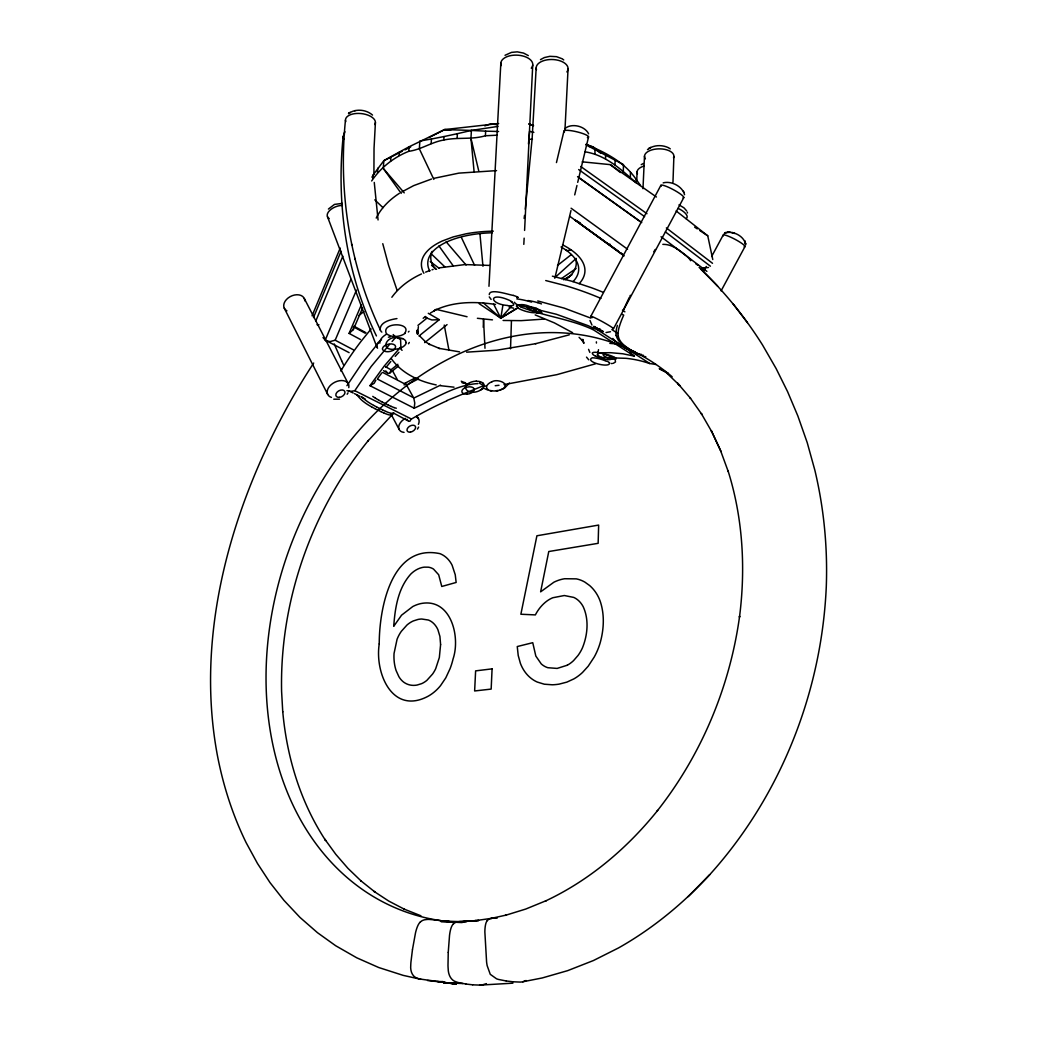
<?xml version="1.0" encoding="UTF-8"?>
<svg xmlns="http://www.w3.org/2000/svg" width="1037" height="1037" viewBox="0 0 1037 1037"><rect width="100%" height="100%" fill="white"/><g stroke="black" fill="none" stroke-linecap="round" stroke-linejoin="round"><path stroke-width="1.5" d="M745.603 244.952C744.916 236.242 732.031 229.631 724.409 233.481L726.172 232.379L724.409 233.481M589.975 320.485L591.946 325.048M418.378 326.655L417.535 334.342L417.172 330.336L417.911 333.123M585.957 144.324C604.817 152.141 624.378 161.889 636.109 179.323L636.031 182.693C621.137 169.446 605.375 154.798 584.674 151.765M630.353 176.873L630.47 172.401M649.732 363.572A333.188 181.203 -65.9 0 0 626.024 358.322L601.369 357.519L597.481 355.095L598.18 352.813L610.352 352.684L622.822 353.773L634.398 356.145L593.255 329.727C570.272 318.968 544.658 316.363 521.274 307.121L521.287 306.369M623.276 172.362L623.47 164.598L586.048 144.895M673.881 156.509L672.974 182.201M597.481 355.095L597.506 353.993M614.993 164.805L615.122 160.294M644.495 156.081L642.979 188.708M510.541 348.834L511.422 321.34M605.517 158.765L605.621 155.317M594.888 154.267L595.031 149.704M636.783 180.542L637.042 171.74M536.168 67.936L532.162 138.167L525.266 209.163M528.468 144.013L529.57 131.284L533.835 132.386M532.733 65.033L524.592 230.421M568.056 68.818L564.958 130.04M448.243 952.446L447.997 965.382A37.228 21.868 -89.8 0 0 448.165 968.752C448.23 974.197 450.577 980.38 456.345 981.922A66.938 39.704 89.2 0 0 458.354 982.557L465.924 984.035M483.242 327.303L483.579 319.746M448.243 952.329L449.527 935.4A37.034 21.79 89.7 0 1 450.019 932.159L450.201 931.239A20.286 12.029 89.7 0 1 450.965 928.322A11.874 7.065 89.6 0 1 453.247 923.98M500.832 63.101L488.971 286.277M400.554 339.008L400.865 346.773L384.299 365.983L369.963 385.686L414.204 408.202C434.451 399.076 454.439 385.349 476.955 383.625M371.674 180.956C380.41 167.877 393.956 157.131 408.759 151.324C421.139 149.678 431.496 142.069 443.797 140.021C457.589 137.04 471.783 139.826 485.42 135.769L485.653 131.155L498.603 131.505M474.116 171.935L470.967 138.362L471.394 130.429L497.954 126.41M457.123 138.271L457.382 133.682L471.394 130.429L485.653 131.155M523.802 244.356L524.152 238.16M443.797 140.021L444.005 136.56L457.382 133.682M431.146 143.573L431.431 139.01L444.005 136.56M375.42 122.496L374.033 148.382L373.916 174.475M408.759 151.324L409.058 146.8L444.601 129.586L498.641 123.533M343.169 136.612C336.182 204.535 346.397 274.338 376.431 335.936M399.128 155.459L399.362 152.05L409.058 146.8M446.882 400.528L483.799 385.608L479.742 383.379L479.833 381.966M390.612 161.189L390.923 156.704L399.362 152.05M345.464 120.136C338.192 192.143 349.702 266.146 381.097 331.477A16.605 7.894 -14.4 0 0 381.836 332.073M401.202 193.375L383.275 168.396L383.82 160.696L390.923 156.704M372.97 178.208L373.216 174.877L383.82 160.696L402.187 151.298M377.481 172.622L377.805 168.188M417.12 333.175L417.431 330.038M375.887 380.151L374.124 383.327L369.963 385.686M524.139 218.457L524.528 215.424M592.529 327.588L592.71 329.442M398.506 366.009L389.834 372.996L391.143 369.703L397.858 364.285M412.467 949.607L410.924 962.245A36.645 22.192 -80.5 0 0 410.743 965.525C410.211 970.749 412.143 976.971 417.794 978.397A66.044 40.443 -81.5 0 0 419.778 979.019L456.345 984.087L437.394 981.52L441.918 981.585A65.357 39.613 -81.7 0 0 442.929 981.533M412.48 949.503L415.487 932.95A36.489 22.153 -81 0 1 416.317 929.787L416.602 928.893A19.988 12.224 -81 0 1 417.678 926.041A11.705 7.181 -81 0 1 420.452 921.802M391.13 369.833L385.544 366.761M479.198 303.698L500.78 318.139L502.828 305.759M465.354 387.008C466.469 395.615 483.061 392.751 484.085 385.064A10.953 5.574 -10.9 0 0 482.775 382.912M598.323 350.584L598.518 349.689M556.454 162.576L563.947 131.129M554.899 277.929L570.972 210.55M574.718 194.891L576.961 185.48M577.713 182.356L588.549 136.91M615.887 358.763L615.926 358.621A7.039 1.465 17.1 0 0 615.434 357.882L614.734 357.402M414.204 408.202L414.761 403.043L413.789 398.091L440.556 385.129M509.374 383.042L504.578 388.097M312.059 315.844L340.214 248.05M313.498 317.542L341.108 251.174M315.805 320.99L342.845 256.178M362.548 308.054L353.319 329.623L353.423 327.199M350.869 279.433L325.229 340.136L326.02 340.81L330.103 341.575L335.171 340.201L356.482 290.088M360.422 339.488L349.093 333.408L361.291 304.969M623.094 310.594L623.989 308.637M624.326 307.911L625.337 305.746M353.319 329.623L349.093 333.408M418.637 427.088L417.457 429.072M625.674 305.021L626.452 303.361M626.763 302.713L627.502 301.184M628.603 298.889L627.865 300.419M628.966 298.137L629.342 297.373M629.965 296.089L630.366 295.286M660.854 185.39L590.779 316.389M683.798 197.561L613.554 328.612M371.959 177.21L373.216 174.877M703.967 270.748L706.262 266.47M711.641 256.502L723.152 235.114M721.091 290.878L744.929 246.676M536.894 311.994C533.692 306.771 521.598 302.13 516.465 306.071M376.224 218.081C381.253 207.763 389.782 199.545 399.323 193.362M346.941 390.651L350.597 391.403L354.81 390.69L371.129 366.554L389.484 344.478M346.928 385.686L361.809 363.52L378.038 343.39M347.162 394.241L348.03 392.829M344.038 133.319L344.984 131.842M313.68 363.041C292.771 394.916 274.805 428.67 259.483 463.565L259.367 463.837C219.974 554.056 199.208 655.164 216.979 753.121L217.031 753.471C222.799 784.322 232.353 814.447 246.132 842.653L257.5 863.51L269.983 882.578L283.944 900.349L300.004 917.434L317.478 932.691L335.677 945.731L356.767 957.812L378.725 967.521L403.147 975.363L421.009 979.343M408.474 343.727L409.317 342.443M653.777 251.758L654.71 250.435M377.468 378.803L381.746 372.957M391.856 297.256C399.31 286.938 409.952 279.199 421.463 273.949M654.853 250.241L655.125 249.865A22.231 13.779 -69.6 0 1 655.475 249.463M386.127 367.267L390.793 361.524M328.405 209.059L334.458 204.419L342.275 203.382M512.848 981.78L520.159 982.078A67.081 37.345 80 0 0 522.065 981.922L542.234 977.956L567.667 970.645L593.436 960.534L618.493 947.948C652.506 928.737 682.942 903.72 709.386 875.021L709.697 874.697C780.355 796.429 821.343 692.975 826.23 587.862L826.269 587.188C827.746 547.886 823.974 508.454 814.849 470.176L807.227 442.656L797.868 416.006L787.589 391.662L776.143 368.602L762.623 345.14C744.786 316.687 723.437 290.516 699.094 267.377M371.09 328.962L361.472 340.81A383.314 237.045 -89.1 0 0 340.758 371M392.077 341.523L395.953 337.064L400.528 339.371M565.282 128.277C572.009 122.949 584.959 126.086 588.614 133.838M483.216 302.791L500.78 318.139L511.202 306.459M395.201 356.378L398.947 352.23M408.371 331.996L409.045 331.283M408.034 420.853L393.645 413.154L367.642 441.321L368.368 440.453C311.58 510.671 279.627 601.006 281.597 691.446L282.751 711.875M599.853 328.625L597.908 329.935M688.14 896.655L709.697 874.697M389.808 373.022L388.279 373.385L383.534 370.676M554.678 277.812L576.209 258.394M404.715 333.292C412.609 322.118 381.136 321.833 386.308 333.447A12.081 6.624 -9.2 0 0 389.031 335.236A10.577 5.833 -9.6 0 0 405.013 333.395M423.174 318.281L425.416 316.466M417.95 325.385L426.946 318.126L431.859 319.953L439.273 319.668L428.281 313.291M419.039 335.975L439.273 319.668M424.703 342.638L447.051 324.62M557.504 265.459L571.361 254.545M647.49 149.6C653.232 144.921 661.8 144.545 668.346 147.669M358.854 315.455L363.922 311.593M526.083 980.522L522.752 981.806M561.484 278.551L576.118 268.505M348.873 113.292C355.86 108.483 366.242 109.494 372.529 115.081M505.019 55.298L511.513 52.381L517.282 51.85L523.607 53.094L528.313 55.596M641.242 164.65L643.329 163.496M540.458 59.64L544.347 57.566L549.895 56.322L556.519 56.672L561.548 58.539M493.573 304.01L500.78 318.139L515.856 308.883M564.815 279.342L570.298 275.998M486.392 983.62L482.231 984.943A66.251 38.875 89.1 0 1 480.261 985.111L472.794 984.839M588.653 146.373L593.333 146.956L600.721 153.359M563.687 279.796L571.88 274.831M500.78 318.139L516.841 308.559M430.485 312.993L435.773 309.894L434.049 310.737C452.936 301.287 475.076 301.352 495.517 304.437M401.837 191.923L413.607 185.649L431.548 179.025M404.417 383.547L415.591 377.727M405.013 149.846L410.678 146.956M429.046 137.545L444.601 129.586L471.394 130.429M415.759 379.088L416.615 378.648M567.291 665.223L557.128 668.424L547.834 667.711A27.571 21.958 -69.3 0 1 541.275 663.939L535.831 656.071L532.746 642.694L517.256 646.544L518.215 655.475L520.393 663.343A44.487 35.388 -69.3 0 0 525.928 673.182A46.73 37.189 -69.2 0 0 529.726 677.187A44.695 35.556 -69.3 0 0 537.257 682.048L544.282 684.2L552.215 684.783A70.14 55.726 -68.2 0 0 559.202 684.109L566.85 682.126L573.941 678.859A46.341 36.982 -69.1 0 0 582.483 672.494L588.199 666.208L594.253 656.991A56.115 44.63 -68.9 0 0 600.06 643.225C603.936 629.576 604.791 614.565 600.112 600.993A47.495 37.85 -68.5 0 0 595.121 591.557L593.851 589.91A52.252 41.61 -68.7 0 0 589.586 585.503L584.92 582.146A43.645 34.778 -68.3 0 0 576.326 578.866L564.646 578.737A45.55 36.295 -68.4 0 0 553.901 582.198L540.627 591.842L548.767 551.528L598.142 543.323L598.647 525.072L536.907 535.779L520.872 614.241L535.364 614.902A34.973 27.83 -68.7 0 1 545.306 602.316A29.969 23.812 -68.6 0 1 552.864 597.727L564.335 595.523L573.772 597.416A28.66 22.827 -68.4 0 1 579.139 601.162A30.332 24.149 -68.5 0 1 583.235 606.788C589.107 619.595 587.642 634.942 582.496 647.736A34.441 27.429 -69 0 1 578.024 655.475L573.578 660.595A30.138 24.02 -69.1 0 1 567.291 665.223M663.187 182.875C671.289 180.619 682.437 186.336 684.576 194.684M418.546 378.816L406.517 385.025L413.62 397.767L377.909 379.335M503.956 388.434L497.332 391.027L490.799 390.897A11.251 5.729 -11.2 0 1 487.96 389.614M502.582 389.069C511.215 383.418 496.697 378.336 491.914 381.836M610.482 331.723L606.036 332.553M425.611 272.122L429.875 270.514M595.407 363.831L556.908 374.642L504.034 384.623M501.869 389.355L500.365 389.86M484.797 125.879L490.553 123.896L496.879 124.634M569.261 334.834L535.442 343.74M432.027 269.801L433.116 269.451M613.424 363.248L615.485 361.952L615.161 359.554M569.87 250.06L570.907 249.761M569.663 250.124L566.98 250.656L565.658 249.904M433.997 178.325L458.86 173.127L496.542 170.625M593.825 326.396L603.365 331.671L593.825 326.486M489.088 919.132A22.27 12.574 80.7 0 1 491.019 918.471L492.899 918.173A69.453 38.978 81.7 0 1 494.856 918.108L497.112 918.199M491.019 918.445L506.38 915.036L505.278 915.373L525.72 909.06L546.097 900.712L545.436 901.023C589.47 880.387 627.333 848.188 657.665 810.415L657.199 810.96C701.44 754.871 729.931 686.792 739.614 616.069L739.472 617.235C745.772 568.341 742.907 517.994 728.052 470.85L728.272 471.628L720.534 450.512L711.317 430.692L721.039 451.575M438.729 267.922L465.03 264.565L489.373 265.42M453.286 924.071A14.259 8.477 89.7 0 1 455.282 922.606A21.971 13.053 89.9 0 1 457.343 921.906L459.326 921.595A68.403 40.287 -89.1 0 1 461.335 921.53L462.009 921.53M536.09 343.61L496.723 350.221L466.624 352.165M655.902 364.48L649.758 363.507L597.662 329.947L587.81 325.553L556.402 314.276L516.867 304.593L521.274 307.121M339.462 399.18L333.771 399.193M431.431 139.01L419.855 141.006L419.35 148.848L433.842 179.401M498.006 390.418L496.386 390.651M354.654 110.713L355.315 110.609M466.767 921.362L476.022 920.597L457.965 921.763M474.7 920.752L492.199 918.251M612.452 363.443L611.337 363.559M396.951 318.592C390.638 319.539 379.672 321.976 380.151 330.051M495.232 385.725L499.004 385.284M512.9 983.167L479.6 985.137M702.127 268.077L708.491 267.481M543.945 319.098L521.144 320.653L503.101 320.459M478.005 383.534L477.305 383.599M703.669 269.737L704.486 269.685L701.816 267.844M485.42 135.769L497.125 135.186M467 394.073L466.365 394.099A6.65 3.578 -14.6 0 1 464.122 393.788L463.202 393.425A6.52 3.552 -14.9 0 1 463.202 388.953L463.578 388.642A5.976 3.305 -12.8 0 1 464.887 387.864A6.391 3.513 -12.9 0 1 474.129 388.927A6.391 3.513 -12.9 0 1 466.961 394.203M317.024 324.724L318.929 324.737M476.229 381.201L478.835 381.383A10.357 5.224 -9.8 0 1 482.231 382.588L482.749 382.925M643.407 355.289L642.188 355.198A37.202 23.047 -67.4 0 1 639.492 354.55L638.973 354.369A68.598 42.4 -68.2 0 1 636.692 353.41L633.4 351.647M641.423 354.369L640.101 354.265A37.163 23.021 -68.1 0 1 637.509 353.63L636.99 353.461A68.507 42.348 -68.9 0 1 634.722 352.489L631.416 350.739M529.22 139.243L532.422 139.321M445.638 921.154L466.209 921.828M457.343 921.88L440.894 921.504L449.851 921.75M635.098 351.699L634.035 351.621M539.305 311.994L538.89 311.981A6.702 1.439 16.3 0 1 537.425 311.826M609.847 343.377L617.456 343.986M462.852 983.556L443.292 982.583L456.591 983.374M437.005 981.495L434.309 981.287M446.208 921.167L449.112 921.362M668.334 373.605L659.247 368.679L665.197 371.544M454.025 387.177L440.492 385.699M492.471 319.863L477.383 318.294M459.547 351.867L438.586 348.276M434.114 981.274L427.555 980.522M472.6 984.813L466.106 984.061M444.601 129.586L450.719 130.195M582.237 161.837L610.3 164.637L656.434 197.004M507.897 305.513C488.414 304.061 488.751 291.293 509.05 300.16A12.613 3.37 15.1 0 1 512.278 301.974M512.667 981.754L506.263 980.976M443.356 982.467L456.345 984.087M490.112 390.521L491.616 390.716M436.655 920.039L428.994 919.417A67.249 40.78 -79.8 0 0 426.92 919.482L424.859 919.754A21.647 13.261 -80.8 0 0 422.681 920.428A14.051 8.62 -80.9 0 0 420.478 921.88M436.836 920.065L443.305 921.089M506.069 980.95L498.538 979.446A67.755 38.162 80.1 0 1 496.516 978.785L490.268 974.326L487.144 965.616A37.76 21.103 81.1 0 1 486.599 962.103L484.862 931.965A37.526 20.986 80.6 0 1 484.992 928.724L485.083 927.804A20.546 11.588 80.6 0 1 485.51 924.887A12.029 6.805 80.5 0 1 487.26 920.532M536.285 312.824L536.492 312.863A15.568 14.648 61.7 0 0 538.747 313.083L540.795 312.967A7.453 7.039 66.9 0 0 541.807 312.72M467.052 316.739L435.994 309.324M606.878 354.524L606.334 354.434A6.326 1.504 17.5 0 0 604.934 354.265A6.766 1.594 17.3 0 0 606.904 357.48A6.766 1.594 17.3 0 0 616.03 358.815M443.499 921.128L444.627 921.336M643.29 356.235L645.818 356.767M465.47 383.612L465.639 383.651A13.157 12.016 60.7 0 0 468.75 384.027M552.384 276.166L571.983 281.273L591.414 287.716A380.929 350.221 -79.6 0 1 603.236 292.33M537.749 300.95L564.258 308.145L590.883 318.139M545.734 280.547L565.23 285.59A374.707 345.114 -79.7 0 1 600.916 298.397M509.115 307.108L513.6 308.196M436.201 384.921C419.065 381.409 401.863 373.411 391.455 358.841M463.487 383.171L461.945 382.627M513.289 295.415C508.843 294.78 489.399 287.936 489.257 294.599M734.792 233.481L731.837 232.521L733.042 232.923M599.088 357.558C607.773 361.602 620.696 359.489 603.469 353.837A9.748 2.45 16.1 0 0 592.308 353.098L592.594 353.954A10.914 2.839 13.4 0 0 594.46 355.587L595.186 355.924M580.214 222.825L575.392 220.285L622.718 254.765M586.294 144.506L593.333 146.956M394.19 407.593L393.775 407.45A60.392 21.09 48.4 0 1 391.584 406.569L391.234 406.426M528.831 123.934L533.148 125.464M529.051 124.025L533.588 125.646M439.753 348.575L428.631 343.921L429.824 344.582L425.261 341.64M536.09 308.274L535.39 308.015A7.168 1.555 16.4 0 0 527.392 307.652A7.168 1.555 16.4 0 0 537.153 311.618M535.183 314.911L554.38 322.883L572.644 332.708M403.847 908.995L420.918 915.788M385.907 411.456L386.231 411.585A60.289 20.234 47.1 0 0 388.356 412.441L388.823 412.609A33.041 11.2 47.3 0 0 390.936 413.232L392.232 413.4A13.312 4.537 47.5 0 0 393.567 413.141M384.105 413.076L384.507 413.244A60.25 19.962 46.7 0 0 386.632 414.1L387.099 414.256A33.028 11.044 46.9 0 0 389.212 414.891L390.508 415.072A13.3 4.472 47.1 0 0 391.83 414.813M402.55 338.632L403.263 338.93A10.94 5.833 -8.3 0 1 405.661 341.017L406.089 342.56M391.156 406.387L388.253 405.052M385.673 411.352L382.886 410.082M383.859 412.972L381.162 411.741M622.057 314.354L623.717 315.092L622.2 318.631A61.779 38.058 -67.1 0 0 620.23 323.842L619.698 325.488A20.416 12.807 -67.1 0 0 618.026 336.507M678.989 204.872L683.94 207.815L686.624 210.861M634.307 356.106L633.088 355.432M380.994 411.663L375.07 408.721M382.718 409.991L376.794 407.061M388.084 404.974L382.173 402.006M404.495 909.28L388.81 901.101L374.033 891.418L374.966 892.04L360.656 880.62L361.226 881.113L347.952 868.345L335.807 854.332L324.827 839.218L325.67 840.566C300.445 802.223 286.847 757.14 282.751 711.641M349.106 390.962L353.15 392.971M354.485 393.632L359.826 396.303M361.161 396.964L365.128 398.947M354.81 390.69L411.183 418.896L410.017 421.152L408.552 421.307M374.901 408.643L372.024 407.1M382.796 372.464L406.387 384.779A5.574 2.035 84.4 0 0 405.947 384.066M376.625 406.971L373.748 405.428M349.093 352.632L325.229 340.136L323.025 337.543M335.171 340.201L353.358 349.793M382.005 401.915L379.14 400.373M355.458 327.912L365.089 333.136M353.954 326.201L365.97 332.734M373.527 405.311L373.048 405.039A60.6 20.416 47 0 1 370.611 403.626L370.131 403.328A33.353 11.381 47.2 0 1 367.331 401.488L365.387 400.049A13.52 4.654 47.3 0 1 362.82 397.819M371.661 406.906L371.324 406.711A60.574 20.144 46.6 0 1 368.874 405.298L368.329 404.961A33.327 11.226 46.7 0 1 365.594 403.186L363.637 401.747A13.507 4.589 46.8 0 1 361.057 399.53A18.238 6.183 46.9 0 1 356.754 394.656M378.829 400.191L378.44 399.971A60.716 21.271 48.3 0 1 376.016 398.545L375.472 398.195M425.261 317.153L426.946 318.126L425.701 316.778M625.285 348.082L628.578 349.845A68.235 42.167 -70.9 0 0 630.846 350.804L631.364 350.986A37.021 22.944 -70.2 0 0 633.944 351.621M665.598 371.777L668.346 373.566M633.231 351.556L627.787 348.03M631.261 350.636L625.804 347.123M625.13 347.978L619.659 344.465M539.512 309.933L538.553 309.376A7.453 1.685 18 0 0 536.116 308.261M676.448 248.543L676.539 248.595A62.726 32.86 -10.6 0 0 673.622 246.962L673.039 246.689A33.404 17.629 -11.2 0 0 670.006 245.445L668.022 244.901A15.27 8.102 -11.5 0 0 662.837 244.369M676.617 248.647L679.455 250.5M611.869 329.585L618.026 333.59M633.011 355.38L629.861 352.049M694.66 227.155L697.279 228.892M699.897 230.616L707.752 235.814L712.782 259.535M622.446 310.193L624.896 311.839M695.749 263.787L697.771 265.174M701.829 267.974L704.901 270.087M669.021 148.019L670.278 148.887M679.611 250.617L684.848 254.571M562.248 58.876L563.739 59.926M619.504 344.362L616.432 342.003A68.611 42.621 -71 0 1 614.474 340.253L614.06 339.825A37.384 23.371 -70.4 0 1 612.841 338.451M580.668 166.464L646.958 213.7M578.672 169.549L644.599 216.616M627.631 347.926L624.559 345.58A68.986 42.854 -68.3 0 1 622.628 343.83L622.226 343.403A37.565 23.475 -67.6 0 1 620.359 341.134L619.335 339.358A15.114 9.502 -67.1 0 1 618.337 336.338M625.648 347.006L622.576 344.66A68.896 42.802 -69 0 1 620.644 342.91L620.333 342.586A37.526 23.449 -68.3 0 1 618.363 340.214L617.287 338.347A15.101 9.489 -67.8 0 1 616.315 335.418M577.557 176.64L641.734 222.579M578.529 177.405L641.307 222.359M575.392 220.285L607.773 243.539A7.078 5.185 -54.9 0 0 610.158 244.304M609.056 244.46L618.039 250.915M620.606 252.756L623.172 254.596M571.102 208.217L627.566 249.217M569.728 216.253L624.131 255.88M661.036 236.747L706.897 271.383M430.264 261.57L439.234 268.376M665.456 231.938L710.384 266.198M666.35 227.933L712.51 263.294M610.3 164.637L620.411 172.531M676.15 210.952L707.752 235.814M431.548 265.303L436.564 269.348M684.99 254.7L687.492 256.891A62.427 32.523 -10.7 0 1 689.333 258.835L689.644 259.224A33.132 17.292 -11.3 0 1 690.655 260.715M425.818 342.093L419.363 335.677M588.757 359.813L586.514 357.13M579.087 337.349L583.274 341.484L581.705 339.592L583.948 343.351L582.755 339.345L582.846 340.499M374.811 199.843L382.964 207.646M430.731 253.352L444.717 266.729M665.43 371.764L679.818 385.608L677.602 383.184L690.564 398.351L690.123 397.754L701.945 414.528L701.271 413.478L711.836 431.82M701.155 269.49L717.591 286.069M491.136 299.434L489.257 296.906M385.777 370.922L387.255 372.62M383.275 168.396L404.236 192.856M446.143 241.79L466.054 265.031M609.536 362.872C610.599 368.615 583.727 361.757 592.27 357.791A10.279 2.489 14.5 0 1 606.373 361.33M732.913 303.621L747.405 322.611M438.936 245.95L453.091 265.679M636.109 179.323L640.425 185.338M589.846 352.399L588.588 349.365M407.022 419.168L407.463 419.985M392.634 370.948L397.21 379.425M417.043 416.122L418.559 418.935M390.793 413.659L399.038 429.253M348.51 384.183L304.295 298.487M284.255 308.145L327.666 394.345M683.422 191.21L684.018 192.428M461.452 237.59L474.57 265.239M343.817 365.426L341.717 360.928M341.666 360.811L334.575 344.79M418.157 333.642L417.276 331.386L417.665 332.864M401.241 348.367L401.319 349.184M327.498 216.772L376.872 347.058M397.054 290.191L388.499 265.096L382.77 243.695M687.246 212.118L687.505 212.948M470.967 138.362L478.822 171.261M351.543 244.019L351.815 245.173M354.926 258.407L355.185 259.509M444.251 325.061L448.982 350.402M378.064 219.948L374.266 182.434M479.975 234.297L482.97 266.276M598.116 351.569L598.18 352.813M745.681 243.941L744.644 240.714L745.655 243.928M484.992 348.251L483.501 319.37M564.465 131.945A12.651 2.268 13.5 0 1 577.142 131.88A12.651 2.268 13.5 0 1 587.396 137.571M539.318 309.907A7.324 1.594 18.2 0 1 539.396 312.046M527.846 300.549A12.6 2.1 15.2 0 1 537.853 302.713M537.905 302.687A12.833 2.152 16 0 1 541.495 303.919M678.172 208.411A11.666 4.628 25 0 1 686.014 218.626M606.904 354.55A6.909 1.426 17.6 0 1 614.552 357.376M329.248 218.613A11.459 6.261 -20.6 0 1 329.52 210.654A11.459 6.261 -20.6 0 1 342.262 205.404M394.19 349.573A6.313 3.461 -13 0 1 392.88 350.415L392.362 350.675A6.896 3.967 -13.4 0 1 384.118 350.973L383.34 350.402A7.026 4.031 -12.8 0 1 382.497 348.976L382.459 348.575A6.753 3.707 -12.9 0 1 391.506 343.908A6.753 3.707 -12.9 0 1 393.969 349.495M381.538 339.76A11.848 6.183 -16 0 0 376.664 345.762A12.068 6.442 -16.2 0 0 377.572 348.199M388.395 337.194A11.848 6.183 -16 0 1 390.21 336.921M462.243 922.567A302.882 234.362 -69.1 0 1 291.63 542.999A302.882 234.362 -69.1 0 1 672.157 376.768M723.346 235.853A12.34 1.854 27.8 0 1 735.155 239.378A12.34 1.854 27.8 0 1 744.06 246.845M661.191 186.271A12.988 2.061 28.2 0 1 673.039 189.512A12.988 2.061 28.2 0 1 683.02 197.86M592.347 317.62A12.924 0.843 28.8 0 1 601.33 321.094A12.924 0.843 28.8 0 1 612.724 328.612M603.573 357.985A7.544 3.72 74.6 0 1 601.395 357.221M536.272 312.461A14.57 10.889 37.7 0 1 533.212 311.476M597.805 352.8A15.231 0.648 -74.5 0 1 597.818 352.334M516.854 304.411A7.531 4.031 74.7 0 1 514.391 302.208M541.729 313.148A22.127 15.957 35.7 0 1 536.492 312.318M596.366 341.847A21.997 1.517 85 0 1 596.431 343.066M411.3 419.129A334.29 288.688 -39 0 1 446.973 400.762M340.616 369.652A9.048 6.831 -10.7 0 1 341.679 369.016M404.158 385.025A8.257 2.437 89.4 0 1 405.441 383.379M400.554 347.913A13.844 3.098 -80.2 0 0 401.099 349.054A21.051 5.004 -77.9 0 0 402.097 350.299M465.639 383.534A14.337 11.174 26.3 0 1 463.578 383.068M395.953 336.882A7.155 4.291 75.2 0 1 393.217 334.536M486.21 385.984A7.194 4.096 77.2 0 1 483.812 385.505M465.548 382.757A20.857 18.096 59.2 0 1 461.271 381.188M286.912 310.828A11.135 7.803 -26.2 0 1 290.114 296.66A11.135 7.803 -26.2 0 1 304.813 300.86M331.451 397.404A11.601 7.648 -27.5 0 1 328.418 387.903A11.601 7.648 -27.5 0 1 341.471 380.54A11.601 7.648 -27.5 0 1 348.782 387.631M416.55 417.055A11.044 6.961 -29 0 1 418.391 424.353M404.054 432.39A11.044 6.961 -29 0 1 398.701 426.842A11.044 6.961 -29 0 1 405.363 418.339M392.595 413.309A18.044 6.066 47.1 0 1 392.103 415.098M396.315 408.215A33.093 11.666 48.6 0 1 394.177 407.593M375.472 398.182A33.404 11.848 48.5 0 1 372.763 396.38M575.561 258.563A72.81 32.458 2.7 0 1 565.593 279.627M435.229 268.959A72.81 32.458 2.7 0 1 432.131 251.382M562.521 244.81A81.832 36.152 2.7 0 1 579.164 283.697M423.887 273.275A81.832 36.152 2.7 0 1 442.268 240.999L453.208 236.916L465.872 233.843A81.832 36.152 2.7 0 1 493.301 231.16M561.043 246.975A75.52 33.417 2.7 0 1 573.02 281.649M429.746 271.072A75.52 33.417 2.7 0 1 492.251 232.768M501.26 65.551A15.983 8.84 2.6 0 1 518.409 55.233A15.983 8.84 2.6 0 1 531.268 68.196M513.393 295.415A17.37 3.02 11.4 0 1 518.228 297.295M516.737 297.204A16.436 2.761 11.8 0 1 517.683 297.619M511.241 301.948A11.057 2.891 15.5 0 1 508.143 305.708M536.479 69.673A15.944 8.789 1.7 0 1 553.667 59.576A15.944 8.789 1.7 0 1 566.876 71.942M516.802 298.902A16.242 2.359 14.9 0 1 531.605 302.104M536.829 311.981A10.331 2.411 15.2 0 1 524.916 311.074L522.117 310.063A11.55 3.189 14.2 0 1 518.331 308.183M517.981 307.82A12.224 3.28 15.1 0 1 516.491 306.071M343.895 139.386A14.777 7.453 5.9 0 1 344.53 133.916M379.827 343.169A15.374 7.894 -17.4 0 1 386.01 334.497M406.219 342.547A9.787 5.263 -11.5 0 1 395.68 349.197C378.92 351.271 386.231 335.081 398.273 337.751A11.576 6.287 -9 0 1 402.589 338.606M345.762 121.653A15.036 7.726 6 0 1 361.109 113.564A15.036 7.726 6 0 1 374.824 124.531M487.377 389.808A15.477 9.307 -8 0 1 483.981 388.136M487.999 389.601A9.864 5.068 -11.6 0 1 491.823 381.759M483.138 388.538A14.544 8.957 -12.2 0 1 480.507 389.99M465.432 386.995A9.268 5.004 -11.4 0 1 476.255 381.123M645.403 158.881A14.712 7.389 -0.5 0 1 658.275 148.874A14.712 7.389 -0.5 0 1 673.519 157.831M599.166 357.532A11.55 2.852 14 0 1 595.29 355.924M637.444 173.866A14.44 7.129 -0.2 0 1 643.938 166.063M607.41 361.343A11.718 2.891 14.1 0 1 609.575 362.872M487.299 920.623A14.44 8.166 80.6 0 1 489.088 919.158M616.004 335.586A20.403 12.794 -67.8 0 1 617.404 325.411M393.943 413.283A18.057 6.157 47.5 0 1 393.84 413.426M334.407 344.362A86.641 28.505 47.5 0 1 334.251 343.934M362.38 397.547A18.251 6.274 47.3 0 1 361.693 396.795M379.231 643.912C374.694 673.052 392.258 714.895 427.568 696.527A43.334 32.458 -71.2 0 0 434.425 691.873A42.063 31.512 -71.2 0 0 440.569 685.6L445.793 677.848L450.058 668.696A56.128 41.856 -71 0 0 453.078 658.923C460.7 636.433 450.719 597.481 420.724 603.599A43.321 32.419 -70.7 0 0 412.778 606.541L401.552 615.187L393.736 626.309C395.045 607.967 398.052 588.07 410.898 573.954A27.286 20.286 -68.9 0 1 421.67 567.628A30.267 22.516 -69 0 1 424.379 567.148L428.32 567.174A23.32 17.344 -68.8 0 1 433.505 569.067L438.677 574.77L441.775 586.475L456.15 582.457L455.243 574.757L452.119 565.23A37.138 27.649 -68.7 0 0 446.921 558.113A37.254 27.74 -68.7 0 0 439.947 553.654C391.118 543.336 379.218 608.913 379.231 643.912M440.595 644.586L439.338 657.549L435.696 668.696A29.529 22.088 -71.2 0 1 432.546 674.076L426.881 680.35A25.303 18.951 -71.3 0 1 421.618 683.655L417.055 685.055A29.386 21.997 -71.1 0 1 403.924 682.32A28.582 21.388 -71.2 0 1 398.895 676.694L396.095 670.524A42.323 31.784 -70.8 0 1 394.047 653.466L397.067 639.285A28.958 21.647 -70.8 0 1 401.306 631.364L406.971 625.026A28.103 20.999 -70.8 0 1 413.348 620.93L417.989 619.452A36.723 27.468 -71.1 0 1 421.683 619.011L428.346 620.022A26.029 19.47 -70.7 0 1 432.986 622.848L433.816 623.639A28.686 21.453 -70.8 0 1 436.084 626.413A27.908 20.87 -70.7 0 1 437.912 629.731L439.921 636.433L440.595 644.586M492.082 668.865L491.162 689.087L474.635 690.966L475.62 670.874L492.082 668.865M350.065 112.489L348.562 113.539L350.065 112.489M650.692 147.513L648.89 148.524L650.692 147.513M478.679 920.519L462.58 921.543L478.679 920.519M728.518 232.119L727.546 232.107L730.139 232.197L728.518 232.119M339.436 397.352A4.926 3.267 -28.8 0 0 344.777 391.416A4.926 3.267 -28.8 0 0 336.999 392.245A4.926 3.267 -28.8 0 0 339.436 397.352M410.458 432.105A4.692 2.968 -30.2 0 0 415.409 426.401A4.692 2.968 -30.2 0 0 408.072 427.542A4.692 2.968 -30.2 0 0 410.458 432.105"/></g></svg>
